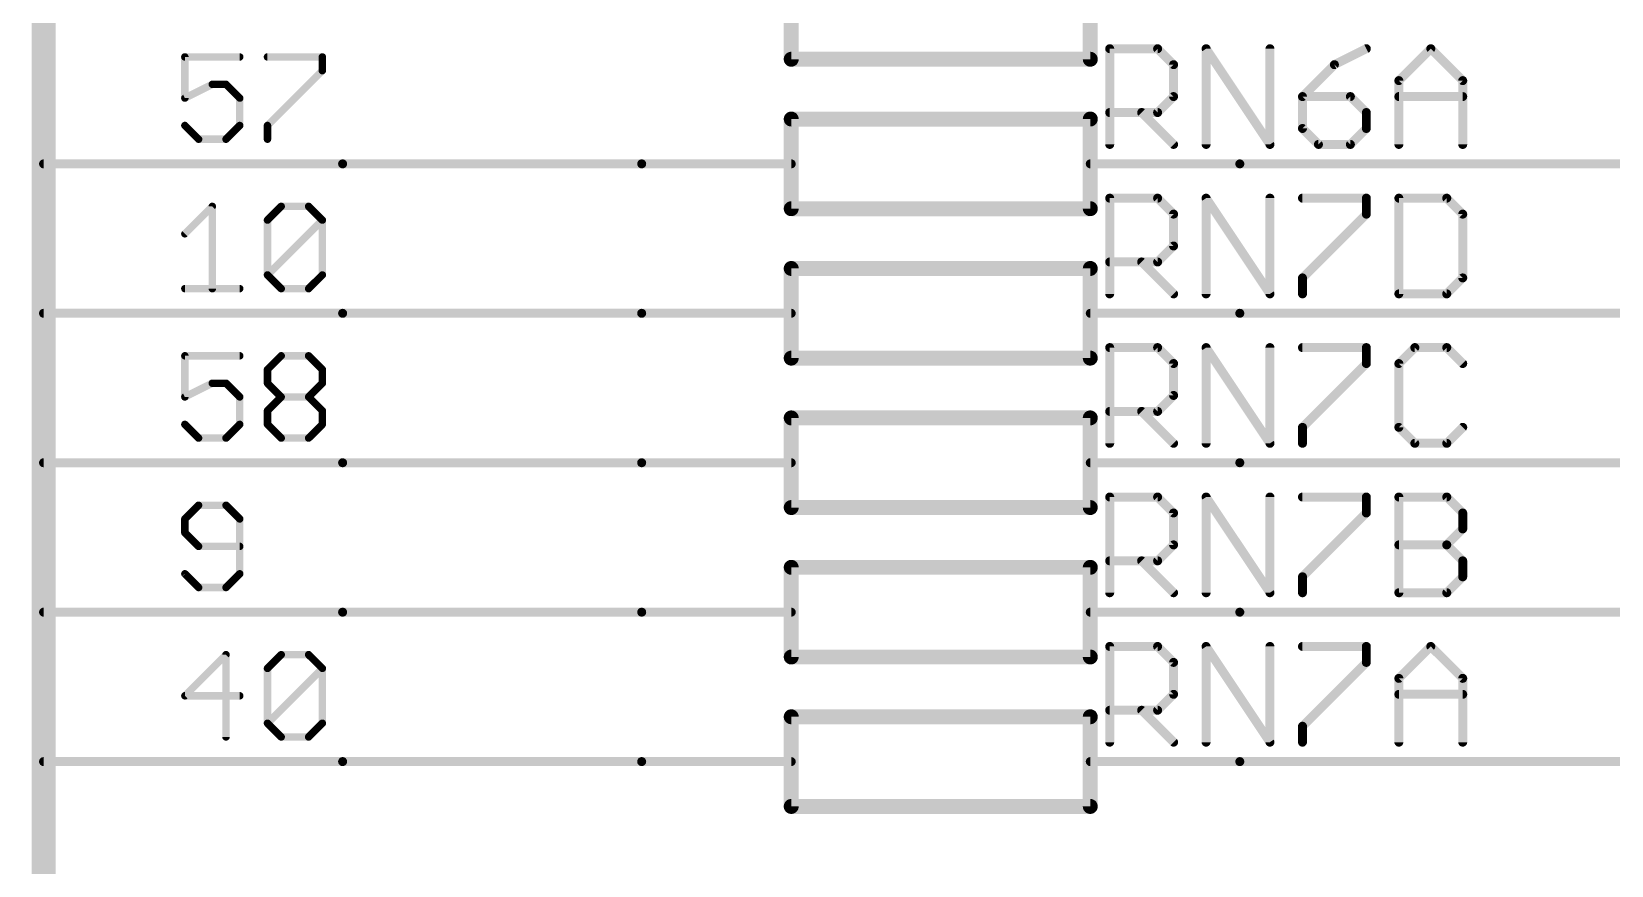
# Model space of a CAD drawing. Extents: x -173 to 61, y -47 to 113.
# Drawn here: x 7.42 to 34.25, y -17 to -2.83 of the extents above; entities that cross this region are included whole.
import ezdxf

# ---------------------------------------------------------------- set-up
doc = ezdxf.new("R2010")
doc.units = 0
for name, color, linetype in [('91', 94, 'CONTINUOUS'), ('94', 14, 'CONTINUOUS'), ('95', 251, 'CONTINUOUS')]:
    doc.layers.add(name, color=color, linetype=linetype)

msp = doc.modelspace()

# ---------------------------------------------------------------- linework, layer by layer
at = {"layer": '91', "const_width": 0.1524}
for points in [[(12.7, -5.08), (17.78, -5.08)], [(27.94, -5.08), (35.56, -5.08)], [(12.7, -7.62), (17.78, -7.62)], [(27.94, -7.62), (35.56, -7.62)], [(12.7, -10.16), (17.78, -10.16)], [(27.94, -10.16), (35.56, -10.16)], [(12.7, -12.7), (17.78, -12.7)], [(27.94, -12.7), (35.56, -12.7)], [(12.7, -15.24), (17.78, -15.24)], [(27.94, -15.24), (35.56, -15.24)]]:
    msp.add_lwpolyline(points, dxfattribs=at)
at = {"layer": '91', "const_width": 0.0762}
for points in [[(12.7, -5.0419, 1), (12.7, -5.1181)], [(17.78, -5.1181, 1), (17.78, -5.0419)], [(27.94, -5.0419, 1), (27.94, -5.1181)], [(12.7, -7.5819, 1), (12.7, -7.6581)], [(17.78, -7.6581, 1), (17.78, -7.5819)], [(27.94, -7.5819, 1), (27.94, -7.6581)], [(12.7, -10.1219, 1), (12.7, -10.1981)], [(17.78, -10.1981, 1), (17.78, -10.1219)], [(27.94, -10.1219, 1), (27.94, -10.1981)], [(12.7, -12.6619, 1), (12.7, -12.7381)], [(17.78, -12.7381, 1), (17.78, -12.6619)], [(27.94, -12.6619, 1), (27.94, -12.7381)], [(12.7, -15.2019, 1), (12.7, -15.2781)], [(17.78, -15.2781, 1), (17.78, -15.2019)], [(27.94, -15.2019, 1), (27.94, -15.2781)]]:
    msp.add_lwpolyline(points, format="xyb", dxfattribs=at)
at = {"layer": '94'}
for points, const_width in [([(7.62, -40.64), (7.62, 55.88)], 0.4064), ([(20.32, -3.302), (20.32, -1.778)], 0.254), ([(25.4, -1.778), (25.4, -3.302)], 0.254), ([(25.4, -3.302), (20.32, -3.302)], 0.254), ([(20.32, -4.318), (25.4, -4.318)], 0.254), ([(20.32, -5.842), (20.32, -4.318)], 0.254), ([(25.4, -4.318), (25.4, -5.842)], 0.254), ([(12.7, -5.08), (7.62, -5.08)], 0.1524), ([(17.78, -5.08), (20.32, -5.08)], 0.1524), ([(27.94, -5.08), (25.4, -5.08)], 0.1524), ([(25.4, -5.842), (20.32, -5.842)], 0.254), ([(20.32, -6.858), (25.4, -6.858)], 0.254), ([(20.32, -8.382), (20.32, -6.858)], 0.254), ([(25.4, -6.858), (25.4, -8.382)], 0.254), ([(12.7, -7.62), (7.62, -7.62)], 0.1524), ([(17.78, -7.62), (20.32, -7.62)], 0.1524), ([(27.94, -7.62), (25.4, -7.62)], 0.1524), ([(25.4, -8.382), (20.32, -8.382)], 0.254), ([(20.32, -9.398), (25.4, -9.398)], 0.254), ([(20.32, -10.922), (20.32, -9.398)], 0.254), ([(25.4, -9.398), (25.4, -10.922)], 0.254), ([(12.7, -10.16), (7.62, -10.16)], 0.1524), ([(17.78, -10.16), (20.32, -10.16)], 0.1524), ([(27.94, -10.16), (25.4, -10.16)], 0.1524), ([(25.4, -10.922), (20.32, -10.922)], 0.254), ([(20.32, -11.938), (25.4, -11.938)], 0.254), ([(20.32, -13.462), (20.32, -11.938)], 0.254), ([(25.4, -11.938), (25.4, -13.462)], 0.254), ([(12.7, -12.7), (7.62, -12.7)], 0.1524), ([(17.78, -12.7), (20.32, -12.7)], 0.1524), ([(27.94, -12.7), (25.4, -12.7)], 0.1524), ([(25.4, -13.462), (20.32, -13.462)], 0.254), ([(20.32, -14.478), (25.4, -14.478)], 0.254), ([(20.32, -16.002), (20.32, -14.478)], 0.254), ([(25.4, -14.478), (25.4, -16.002)], 0.254), ([(12.7, -15.24), (7.62, -15.24)], 0.1524), ([(17.78, -15.24), (20.32, -15.24)], 0.1524), ([(27.94, -15.24), (25.4, -15.24)], 0.1524), ([(25.4, -16.002), (20.32, -16.002)], 0.254)]:
    msp.add_lwpolyline(points, dxfattribs=dict(at, const_width=const_width))
for points, const_width in [([(20.32, -3.2385, 1), (20.32, -3.3655)], 0.127), ([(25.4, -3.3655, 1), (25.4, -3.2385)], 0.127), ([(20.2565, -3.302, 1), (20.3835, -3.302)], 0.127), ([(25.3365, -3.302, 1), (25.4635, -3.302)], 0.127), ([(20.32, -4.2545, 1), (20.32, -4.3815)], 0.127), ([(20.3835, -4.318, 1), (20.2565, -4.318)], 0.127), ([(25.4635, -4.318, 1), (25.3365, -4.318)], 0.127), ([(25.4, -4.3815, 1), (25.4, -4.2545)], 0.127), ([(7.62, -5.0419, 1), (7.62, -5.1181)], 0.0762), ([(12.7, -5.1181, 1), (12.7, -5.0419)], 0.0762), ([(17.78, -5.0419, 1), (17.78, -5.1181)], 0.0762), ([(20.32, -5.1181, 1), (20.32, -5.0419)], 0.0762), ([(25.4, -5.0419, 1), (25.4, -5.1181)], 0.0762), ([(27.94, -5.1181, 1), (27.94, -5.0419)], 0.0762), ([(20.32, -5.7785, 1), (20.32, -5.9055)], 0.127), ([(20.2565, -5.842, 1), (20.3835, -5.842)], 0.127), ([(25.3365, -5.842, 1), (25.4635, -5.842)], 0.127), ([(25.4, -5.9055, 1), (25.4, -5.7785)], 0.127), ([(20.32, -6.7945, 1), (20.32, -6.9215)], 0.127), ([(20.3835, -6.858, 1), (20.2565, -6.858)], 0.127), ([(25.4635, -6.858, 1), (25.3365, -6.858)], 0.127), ([(25.4, -6.9215, 1), (25.4, -6.7945)], 0.127), ([(7.62, -7.5819, 1), (7.62, -7.6581)], 0.0762), ([(12.7, -7.6581, 1), (12.7, -7.5819)], 0.0762), ([(17.78, -7.5819, 1), (17.78, -7.6581)], 0.0762), ([(20.32, -7.6581, 1), (20.32, -7.5819)], 0.0762), ([(25.4, -7.5819, 1), (25.4, -7.6581)], 0.0762), ([(27.94, -7.6581, 1), (27.94, -7.5819)], 0.0762), ([(20.32, -8.3185, 1), (20.32, -8.4455)], 0.127), ([(20.2565, -8.382, 1), (20.3835, -8.382)], 0.127), ([(25.3365, -8.382, 1), (25.4635, -8.382)], 0.127), ([(25.4, -8.4455, 1), (25.4, -8.3185)], 0.127), ([(20.32, -9.3345, 1), (20.32, -9.4615)], 0.127), ([(20.3835, -9.398, 1), (20.2565, -9.398)], 0.127), ([(25.4635, -9.398, 1), (25.3365, -9.398)], 0.127), ([(25.4, -9.4615, 1), (25.4, -9.3345)], 0.127), ([(7.62, -10.1219, 1), (7.62, -10.1981)], 0.0762), ([(12.7, -10.1981, 1), (12.7, -10.1219)], 0.0762), ([(17.78, -10.1219, 1), (17.78, -10.1981)], 0.0762), ([(20.32, -10.1981, 1), (20.32, -10.1219)], 0.0762), ([(25.4, -10.1219, 1), (25.4, -10.1981)], 0.0762), ([(27.94, -10.1981, 1), (27.94, -10.1219)], 0.0762), ([(20.32, -10.8585, 1), (20.32, -10.9855)], 0.127), ([(20.2565, -10.922, 1), (20.3835, -10.922)], 0.127), ([(25.3365, -10.922, 1), (25.4635, -10.922)], 0.127), ([(25.4, -10.9855, 1), (25.4, -10.8585)], 0.127), ([(20.32, -11.8745, 1), (20.32, -12.0015)], 0.127), ([(20.3835, -11.938, 1), (20.2565, -11.938)], 0.127), ([(25.4635, -11.938, 1), (25.3365, -11.938)], 0.127), ([(25.4, -12.0015, 1), (25.4, -11.8745)], 0.127), ([(7.62, -12.6619, 1), (7.62, -12.7381)], 0.0762), ([(12.7, -12.7381, 1), (12.7, -12.6619)], 0.0762), ([(17.78, -12.6619, 1), (17.78, -12.7381)], 0.0762), ([(20.32, -12.7381, 1), (20.32, -12.6619)], 0.0762), ([(25.4, -12.6619, 1), (25.4, -12.7381)], 0.0762), ([(27.94, -12.7381, 1), (27.94, -12.6619)], 0.0762), ([(20.32, -13.3985, 1), (20.32, -13.5255)], 0.127), ([(20.2565, -13.462, 1), (20.3835, -13.462)], 0.127), ([(25.3365, -13.462, 1), (25.4635, -13.462)], 0.127), ([(25.4, -13.5255, 1), (25.4, -13.3985)], 0.127), ([(20.32, -14.4145, 1), (20.32, -14.5415)], 0.127), ([(20.3835, -14.478, 1), (20.2565, -14.478)], 0.127), ([(25.4635, -14.478, 1), (25.3365, -14.478)], 0.127), ([(25.4, -14.5415, 1), (25.4, -14.4145)], 0.127), ([(7.62, -15.2019, 1), (7.62, -15.2781)], 0.0762), ([(12.7, -15.2781, 1), (12.7, -15.2019)], 0.0762), ([(17.78, -15.2019, 1), (17.78, -15.2781)], 0.0762), ([(20.32, -15.2781, 1), (20.32, -15.2019)], 0.0762), ([(25.4, -15.2019, 1), (25.4, -15.2781)], 0.0762), ([(27.94, -15.2781, 1), (27.94, -15.2019)], 0.0762), ([(20.32, -15.9385, 1), (20.32, -16.0655)], 0.127), ([(20.2565, -16.002, 1), (20.3835, -16.002)], 0.127), ([(25.3365, -16.002, 1), (25.4635, -16.002)], 0.127), ([(25.4, -16.0655, 1), (25.4, -15.9385)], 0.127)]:
    msp.add_lwpolyline(points, format="xyb", dxfattribs=dict(at, const_width=const_width))
at = {"layer": '95'}
for points, const_width in [([(10.9524, -3.2627), (10.0203, -3.2627)], 0.127), ([(10.0203, -3.2627), (10.0203, -3.9618)], 0.127), ([(11.4236, -3.2627), (12.3557, -3.2627)], 0.127), ([(12.3557, -3.2627), (12.3557, -3.4957)], 0.127), ([(25.7302, -4.7498), (25.7302, -3.1228)], 0.1524), ([(25.7302, -3.1228), (26.5437, -3.1228)], 0.1524), ([(26.5437, -3.1228), (26.8149, -3.394)], 0.1524), ([(27.3674, -4.7498), (27.3674, -3.1228)], 0.1524), ([(27.3674, -3.1228), (28.452, -4.7498)], 0.1524), ([(28.452, -4.7498), (28.452, -3.1228)], 0.1524), ([(30.0892, -3.1228), (29.5468, -3.394)], 0.1524), ([(30.6417, -3.6651), (31.184, -3.1228)], 0.1524), ([(31.184, -3.1228), (31.7263, -3.6651)], 0.1524), ([(12.3557, -3.4957), (11.4236, -4.4279)], 0.127), ([(26.8149, -3.394), (26.8149, -3.9363)], 0.1524), ([(29.5468, -3.394), (29.0045, -3.9363)], 0.1524), ([(10.0203, -3.9618), (10.4864, -3.7288)], 0.127), ([(10.4864, -3.7288), (10.7194, -3.7288)], 0.127), ([(10.7194, -3.7288), (10.9524, -3.9618)], 0.127), ([(30.6417, -4.7498), (30.6417, -3.6651)], 0.1524), ([(31.7263, -3.6651), (31.7263, -4.7498)], 0.1524), ([(10.9524, -3.9618), (10.9524, -4.4279)], 0.127), ([(26.8149, -3.9363), (26.5437, -4.2075)], 0.1524), ([(29.0045, -3.9363), (29.0045, -4.4786)], 0.1524), ([(29.818, -3.9363), (29.0045, -3.9363)], 0.1524), ([(30.0892, -4.2075), (29.818, -3.9363)], 0.1524), ([(30.6417, -3.9363), (31.7263, -3.9363)], 0.1524), ([(26.5437, -4.2075), (25.7302, -4.2075)], 0.1524), ([(26.2725, -4.2075), (26.8149, -4.7498)], 0.1524), ([(30.0892, -4.4786), (30.0892, -4.2075)], 0.1524), ([(10.2533, -4.6609), (10.0203, -4.4279)], 0.127), ([(10.9524, -4.4279), (10.7194, -4.6609)], 0.127), ([(11.4236, -4.4279), (11.4236, -4.6609)], 0.127), ([(29.0045, -4.4786), (29.2757, -4.7498)], 0.1524), ([(29.818, -4.7498), (30.0892, -4.4786)], 0.1524), ([(10.7194, -4.6609), (10.2533, -4.6609)], 0.127), ([(29.2757, -4.7498), (29.818, -4.7498)], 0.1524), ([(25.7302, -7.2898), (25.7302, -5.6628)], 0.1524), ([(25.7302, -5.6628), (26.5437, -5.6628)], 0.1524), ([(26.5437, -5.6628), (26.8149, -5.934)], 0.1524), ([(27.3674, -7.2898), (27.3674, -5.6628)], 0.1524), ([(27.3674, -5.6628), (28.452, -7.2898)], 0.1524), ([(28.452, -7.2898), (28.452, -5.6628)], 0.1524), ([(29.0045, -5.6628), (30.0892, -5.6628)], 0.1524), ([(30.0892, -5.6628), (30.0892, -5.934)], 0.1524), ([(30.6417, -5.6628), (30.6417, -7.2898)], 0.1524), ([(31.4552, -5.6628), (30.6417, -5.6628)], 0.1524), ([(31.7263, -5.934), (31.4552, -5.6628)], 0.1524), ([(10.0203, -6.2688), (10.4864, -5.8027)], 0.127), ([(10.4864, -5.8027), (10.4864, -7.2009)], 0.127), ([(11.4236, -6.0357), (11.6566, -5.8027)], 0.127), ([(11.6566, -5.8027), (12.1227, -5.8027)], 0.127), ([(12.1227, -5.8027), (12.3557, -6.0357)], 0.127), ([(26.8149, -5.934), (26.8149, -6.4763)], 0.1524), ([(30.0892, -5.934), (29.0045, -7.0186)], 0.1524), ([(31.7263, -7.0186), (31.7263, -5.934)], 0.1524), ([(11.4236, -6.9679), (11.4236, -6.0357)], 0.127), ([(11.4236, -6.9679), (12.3557, -6.0357)], 0.127), ([(12.3557, -6.0357), (12.3557, -6.9679)], 0.127), ([(26.8149, -6.4763), (26.5437, -6.7475)], 0.1524), ([(26.5437, -6.7475), (25.7302, -6.7475)], 0.1524), ([(26.2725, -6.7475), (26.8149, -7.2898)], 0.1524), ([(11.6566, -7.2009), (11.4236, -6.9679)], 0.127), ([(12.3557, -6.9679), (12.1227, -7.2009)], 0.127), ([(29.0045, -7.0186), (29.0045, -7.2898)], 0.1524), ([(31.4552, -7.2898), (31.7263, -7.0186)], 0.1524), ([(10.0203, -7.2009), (10.9524, -7.2009)], 0.127), ([(12.1227, -7.2009), (11.6566, -7.2009)], 0.127), ([(30.6417, -7.2898), (31.4552, -7.2898)], 0.1524), ([(10.9524, -8.3427), (10.0203, -8.3427)], 0.127), ([(10.0203, -8.3427), (10.0203, -9.0418)], 0.127), ([(11.4236, -8.5757), (11.6566, -8.3427)], 0.127), ([(11.6566, -8.3427), (12.1227, -8.3427)], 0.127), ([(12.1227, -8.3427), (12.3557, -8.5757)], 0.127), ([(25.7302, -9.8298), (25.7302, -8.2028)], 0.1524), ([(25.7302, -8.2028), (26.5437, -8.2028)], 0.1524), ([(26.5437, -8.2028), (26.8149, -8.474)], 0.1524), ([(27.3674, -9.8298), (27.3674, -8.2028)], 0.1524), ([(27.3674, -8.2028), (28.452, -9.8298)], 0.1524), ([(28.452, -9.8298), (28.452, -8.2028)], 0.1524), ([(29.0045, -8.2028), (30.0892, -8.2028)], 0.1524), ([(30.0892, -8.2028), (30.0892, -8.474)], 0.1524), ([(30.9128, -8.2028), (30.6417, -8.474)], 0.1524), ([(31.4552, -8.2028), (30.9128, -8.2028)], 0.1524), ([(31.7263, -8.474), (31.4552, -8.2028)], 0.1524), ([(11.4236, -8.8088), (11.4236, -8.5757)], 0.127), ([(12.3557, -8.5757), (12.3557, -8.8088)], 0.127), ([(26.8149, -8.474), (26.8149, -9.0163)], 0.1524), ([(30.0892, -8.474), (29.0045, -9.5586)], 0.1524), ([(30.6417, -8.474), (30.6417, -9.5586)], 0.1524), ([(10.0203, -9.0418), (10.4864, -8.8088)], 0.127), ([(10.4864, -8.8088), (10.7194, -8.8088)], 0.127), ([(10.7194, -8.8088), (10.9524, -9.0418)], 0.127), ([(11.6566, -9.0418), (11.4236, -8.8088)], 0.127), ([(12.3557, -8.8088), (12.1227, -9.0418)], 0.127), ([(10.9524, -9.0418), (10.9524, -9.5079)], 0.127), ([(11.4236, -9.2748), (11.6566, -9.0418)], 0.127), ([(11.6566, -9.0418), (12.1227, -9.0418)], 0.127), ([(12.1227, -9.0418), (12.3557, -9.2748)], 0.127), ([(26.8149, -9.0163), (26.5437, -9.2875)], 0.1524), ([(11.4236, -9.5079), (11.4236, -9.2748)], 0.127), ([(12.3557, -9.2748), (12.3557, -9.5079)], 0.127), ([(26.5437, -9.2875), (25.7302, -9.2875)], 0.1524), ([(26.2725, -9.2875), (26.8149, -9.8298)], 0.1524), ([(10.2533, -9.7409), (10.0203, -9.5079)], 0.127), ([(10.9524, -9.5079), (10.7194, -9.7409)], 0.127), ([(11.6566, -9.7409), (11.4236, -9.5079)], 0.127), ([(12.3557, -9.5079), (12.1227, -9.7409)], 0.127), ([(29.0045, -9.5586), (29.0045, -9.8298)], 0.1524), ([(30.6417, -9.5586), (30.9128, -9.8298)], 0.1524), ([(31.4552, -9.8298), (31.7263, -9.5586)], 0.1524), ([(10.7194, -9.7409), (10.2533, -9.7409)], 0.127), ([(12.1227, -9.7409), (11.6566, -9.7409)], 0.127), ([(30.9128, -9.8298), (31.4552, -9.8298)], 0.1524), ([(25.7302, -12.3698), (25.7302, -10.7428)], 0.1524), ([(25.7302, -10.7428), (26.5437, -10.7428)], 0.1524), ([(26.5437, -10.7428), (26.8149, -11.014)], 0.1524), ([(27.3674, -12.3698), (27.3674, -10.7428)], 0.1524), ([(27.3674, -10.7428), (28.452, -12.3698)], 0.1524), ([(28.452, -12.3698), (28.452, -10.7428)], 0.1524), ([(29.0045, -10.7428), (30.0892, -10.7428)], 0.1524), ([(30.0892, -10.7428), (30.0892, -11.014)], 0.1524), ([(30.6417, -12.3698), (30.6417, -10.7428)], 0.1524), ([(30.6417, -10.7428), (31.4552, -10.7428)], 0.1524), ([(31.4552, -10.7428), (31.7263, -11.014)], 0.1524), ([(10.2533, -10.8827), (10.0203, -11.1157)], 0.127), ([(10.7194, -10.8827), (10.2533, -10.8827)], 0.127), ([(10.9524, -11.1157), (10.7194, -10.8827)], 0.127), ([(26.8149, -11.014), (26.8149, -11.5563)], 0.1524), ([(30.0892, -11.014), (29.0045, -12.0986)], 0.1524), ([(31.7263, -11.014), (31.7263, -11.2851)], 0.1524), ([(10.0203, -11.1157), (10.0203, -11.3488)], 0.127), ([(10.9524, -12.0479), (10.9524, -11.1157)], 0.127), ([(31.7263, -11.2851), (31.4552, -11.5563)], 0.1524), ([(10.0203, -11.3488), (10.2533, -11.5818)], 0.127), ([(10.2533, -11.5818), (10.9524, -11.5818)], 0.127), ([(26.8149, -11.5563), (26.5437, -11.8275)], 0.1524), ([(30.6417, -11.5563), (31.4552, -11.5563)], 0.1524), ([(31.4552, -11.5563), (31.7263, -11.8275)], 0.1524), ([(26.5437, -11.8275), (25.7302, -11.8275)], 0.1524), ([(26.2725, -11.8275), (26.8149, -12.3698)], 0.1524), ([(31.7263, -11.8275), (31.7263, -12.0986)], 0.1524), ([(10.0203, -12.0479), (10.2533, -12.2809)], 0.127), ([(10.7194, -12.2809), (10.9524, -12.0479)], 0.127), ([(29.0045, -12.0986), (29.0045, -12.3698)], 0.1524), ([(31.7263, -12.0986), (31.4552, -12.3698)], 0.1524), ([(10.2533, -12.2809), (10.7194, -12.2809)], 0.127), ([(31.4552, -12.3698), (30.6417, -12.3698)], 0.1524), ([(10.7194, -13.4227), (10.0203, -14.1218)], 0.127), ([(10.7194, -14.8209), (10.7194, -13.4227)], 0.127), ([(11.4236, -13.6557), (11.6566, -13.4227)], 0.127), ([(11.6566, -13.4227), (12.1227, -13.4227)], 0.127), ([(12.1227, -13.4227), (12.3557, -13.6557)], 0.127), ([(25.7302, -14.9098), (25.7302, -13.2828)], 0.1524), ([(25.7302, -13.2828), (26.5437, -13.2828)], 0.1524), ([(26.5437, -13.2828), (26.8149, -13.554)], 0.1524), ([(27.3674, -14.9098), (27.3674, -13.2828)], 0.1524), ([(27.3674, -13.2828), (28.452, -14.9098)], 0.1524), ([(28.452, -14.9098), (28.452, -13.2828)], 0.1524), ([(29.0045, -13.2828), (30.0892, -13.2828)], 0.1524), ([(30.0892, -13.2828), (30.0892, -13.554)], 0.1524), ([(30.6417, -13.8251), (31.184, -13.2828)], 0.1524), ([(31.184, -13.2828), (31.7263, -13.8251)], 0.1524), ([(11.4236, -14.5879), (11.4236, -13.6557)], 0.127), ([(11.4236, -14.5879), (12.3557, -13.6557)], 0.127), ([(12.3557, -13.6557), (12.3557, -14.5879)], 0.127), ([(26.8149, -13.554), (26.8149, -14.0963)], 0.1524), ([(30.0892, -13.554), (29.0045, -14.6386)], 0.1524), ([(30.6417, -14.9098), (30.6417, -13.8251)], 0.1524), ([(31.7263, -13.8251), (31.7263, -14.9098)], 0.1524), ([(10.0203, -14.1218), (10.9524, -14.1218)], 0.127), ([(26.8149, -14.0963), (26.5437, -14.3675)], 0.1524), ([(30.6417, -14.0963), (31.7263, -14.0963)], 0.1524), ([(26.5437, -14.3675), (25.7302, -14.3675)], 0.1524), ([(26.2725, -14.3675), (26.8149, -14.9098)], 0.1524), ([(11.6566, -14.8209), (11.4236, -14.5879)], 0.127), ([(12.1227, -14.8209), (11.6566, -14.8209)], 0.127), ([(12.3557, -14.5879), (12.1227, -14.8209)], 0.127), ([(29.0045, -14.6386), (29.0045, -14.9098)], 0.1524)]:
    msp.add_lwpolyline(points, dxfattribs=dict(at, const_width=const_width))
for points, const_width in [([(10.0203, -3.231, 1), (10.0203, -3.2945)], 0.0635), ([(10.0521, -3.2627, 1), (9.9886, -3.2627)], 0.0635), ([(10.9524, -3.2945, 1), (10.9524, -3.231)], 0.0635), ([(11.4236, -3.231, 1), (11.4236, -3.2945)], 0.0635), ([(12.3875, -3.2627, 1), (12.324, -3.2627)], 0.0635), ([(12.3557, -3.2945, 1), (12.3557, -3.231)], 0.0635), ([(25.7683, -3.1228, 1), (25.6921, -3.1228)], 0.0762), ([(25.7302, -3.0847, 1), (25.7302, -3.1609)], 0.0762), ([(26.5706, -3.0959, 1), (26.5168, -3.1498)], 0.0762), ([(26.5437, -3.1609, 1), (26.5437, -3.0847)], 0.0762), ([(27.4055, -3.1228, 1), (27.3293, -3.1228)], 0.0762), ([(27.3991, -3.1017, 1), (27.3357, -3.1439)], 0.0762), ([(28.4901, -3.1228, 1), (28.4139, -3.1228)], 0.0762), ([(30.1062, -3.1569, 1), (30.0721, -3.0887)], 0.0762), ([(31.2109, -3.0959, 1), (31.1571, -3.1498)], 0.0762), ([(31.2109, -3.1498, 1), (31.1571, -3.0959)], 0.0762), ([(12.324, -3.4957, 1), (12.3875, -3.4957)], 0.0635), ([(12.3782, -3.5182, 1), (12.3333, -3.4733)], 0.0635), ([(26.853, -3.394, 1), (26.7768, -3.394)], 0.0762), ([(26.7879, -3.4209, 1), (26.8418, -3.367)], 0.0762), ([(29.5298, -3.3599, 1), (29.5639, -3.4281)], 0.0762), ([(29.5738, -3.4209, 1), (29.5199, -3.367)], 0.0762), ([(10.4864, -3.697, 1), (10.4864, -3.7605)], 0.0635), ([(10.5006, -3.7572, 1), (10.4722, -3.7004)], 0.0635), ([(10.7418, -3.7063, 1), (10.6969, -3.7512)], 0.0635), ([(10.7194, -3.7605, 1), (10.7194, -3.697)], 0.0635), ([(30.6147, -3.6382, 1), (30.6686, -3.6921)], 0.0762), ([(30.6798, -3.6651, 1), (30.6036, -3.6651)], 0.0762), ([(31.7644, -3.6651, 1), (31.6882, -3.6651)], 0.0762), ([(31.6994, -3.6921, 1), (31.7533, -3.6382)], 0.0762), ([(10.0061, -3.9334, 1), (10.0345, -3.9902)], 0.0635), ([(9.9886, -3.9618, 1), (10.0521, -3.9618)], 0.0635), ([(10.9842, -3.9618, 1), (10.9207, -3.9618)], 0.0635), ([(10.93, -3.9843, 1), (10.9749, -3.9394)], 0.0635), ([(26.7768, -3.9363, 1), (26.853, -3.9363)], 0.0762), ([(26.8418, -3.9632, 1), (26.7879, -3.9094)], 0.0762), ([(29.0426, -3.9363, 1), (28.9664, -3.9363)], 0.0762), ([(29.0045, -3.8982, 1), (29.0045, -3.9744)], 0.0762), ([(28.9776, -3.9094, 1), (29.0315, -3.9632)], 0.0762), ([(29.8449, -3.9094, 1), (29.7911, -3.9632)], 0.0762), ([(29.818, -3.9744, 1), (29.818, -3.8982)], 0.0762), ([(30.6417, -3.8982, 1), (30.6417, -3.9744)], 0.0762), ([(31.7263, -3.9744, 1), (31.7263, -3.8982)], 0.0762), ([(25.7302, -4.1694, 1), (25.7302, -4.2456)], 0.0762), ([(26.2995, -4.1805, 1), (26.2456, -4.2344)], 0.0762), ([(26.5168, -4.1805, 1), (26.5706, -4.2344)], 0.0762), ([(26.5437, -4.2456, 1), (26.5437, -4.1694)], 0.0762), ([(30.1273, -4.2075, 1), (30.0511, -4.2075)], 0.0762), ([(30.0622, -4.2344, 1), (30.1161, -4.1805)], 0.0762), ([(10.0428, -4.4054, 1), (9.9978, -4.4503)], 0.0635), ([(10.9207, -4.4279, 1), (10.9842, -4.4279)], 0.0635), ([(10.9749, -4.4503, 1), (10.93, -4.4054)], 0.0635), ([(11.4553, -4.4279, 1), (11.3918, -4.4279)], 0.0635), ([(11.4011, -4.4054, 1), (11.446, -4.4503)], 0.0635), ([(29.0315, -4.4517, 1), (28.9776, -4.5056)], 0.0762), ([(28.9664, -4.4786, 1), (29.0426, -4.4786)], 0.0762), ([(30.0511, -4.4786, 1), (30.1273, -4.4786)], 0.0762), ([(30.1161, -4.5056, 1), (30.0622, -4.4517)], 0.0762), ([(10.2533, -4.6292, 1), (10.2533, -4.6926)], 0.0635), ([(10.2309, -4.6834, 1), (10.2758, -4.6384)], 0.0635), ([(10.6969, -4.6384, 1), (10.7418, -4.6834)], 0.0635), ([(10.7194, -4.6926, 1), (10.7194, -4.6292)], 0.0635), ([(11.3918, -4.6609, 1), (11.4553, -4.6609)], 0.0635), ([(25.6921, -4.7498, 1), (25.7683, -4.7498)], 0.0762), ([(26.7879, -4.7767, 1), (26.8418, -4.7229)], 0.0762), ([(27.3293, -4.7498, 1), (27.4055, -4.7498)], 0.0762), ([(28.4139, -4.7498, 1), (28.4901, -4.7498)], 0.0762), ([(28.4203, -4.7709, 1), (28.4837, -4.7287)], 0.0762), ([(29.2757, -4.7117, 1), (29.2757, -4.7879)], 0.0762), ([(29.2487, -4.7767, 1), (29.3026, -4.7229)], 0.0762), ([(29.7911, -4.7229, 1), (29.8449, -4.7767)], 0.0762), ([(29.818, -4.7879, 1), (29.818, -4.7117)], 0.0762), ([(30.6036, -4.7498, 1), (30.6798, -4.7498)], 0.0762), ([(31.6882, -4.7498, 1), (31.7644, -4.7498)], 0.0762), ([(25.7683, -5.6628, 1), (25.6921, -5.6628)], 0.0762), ([(25.7302, -5.6247, 1), (25.7302, -5.7009)], 0.0762), ([(26.5706, -5.6359, 1), (26.5168, -5.6898)], 0.0762), ([(26.5437, -5.7009, 1), (26.5437, -5.6247)], 0.0762), ([(27.4055, -5.6628, 1), (27.3293, -5.6628)], 0.0762), ([(27.3991, -5.6417, 1), (27.3357, -5.6839)], 0.0762), ([(28.4901, -5.6628, 1), (28.4139, -5.6628)], 0.0762), ([(29.0045, -5.6247, 1), (29.0045, -5.7009)], 0.0762), ([(30.1273, -5.6628, 1), (30.0511, -5.6628)], 0.0762), ([(30.0892, -5.7009, 1), (30.0892, -5.6247)], 0.0762), ([(30.6798, -5.6628, 1), (30.6036, -5.6628)], 0.0762), ([(30.6417, -5.6247, 1), (30.6417, -5.7009)], 0.0762), ([(31.4821, -5.6359, 1), (31.4282, -5.6898)], 0.0762), ([(31.4552, -5.7009, 1), (31.4552, -5.6247)], 0.0762), ([(10.5181, -5.8027, 1), (10.4546, -5.8027)], 0.0635), ([(10.5088, -5.8252, 1), (10.4639, -5.7803)], 0.0635), ([(11.6566, -5.771, 1), (11.6566, -5.8345)], 0.0635), ([(11.6791, -5.8252, 1), (11.6342, -5.7803)], 0.0635), ([(12.1451, -5.7803, 1), (12.1002, -5.8252)], 0.0635), ([(12.1227, -5.8345, 1), (12.1227, -5.771)], 0.0635), ([(26.853, -5.934, 1), (26.7768, -5.934)], 0.0762), ([(26.7879, -5.9609, 1), (26.8418, -5.907)], 0.0762), ([(30.0511, -5.934, 1), (30.1273, -5.934)], 0.0762), ([(30.1161, -5.9609, 1), (30.0622, -5.907)], 0.0762), ([(31.7644, -5.934, 1), (31.6882, -5.934)], 0.0762), ([(31.6994, -5.9609, 1), (31.7533, -5.907)], 0.0762), ([(11.4553, -6.0357, 1), (11.3918, -6.0357)], 0.0635), ([(11.4011, -6.0133, 1), (11.446, -6.0582)], 0.0635), ([(12.3875, -6.0357, 1), (12.324, -6.0357)], 0.0635), ([(12.3782, -6.0582, 1), (12.3333, -6.0133)], 0.0635), ([(12.3333, -6.0582, 1), (12.3782, -6.0133)], 0.0635), ([(9.9978, -6.2463, 1), (10.0428, -6.2912)], 0.0635), ([(26.7768, -6.4763, 1), (26.853, -6.4763)], 0.0762), ([(26.8418, -6.5032, 1), (26.7879, -6.4494)], 0.0762), ([(25.7302, -6.7094, 1), (25.7302, -6.7856)], 0.0762), ([(26.2995, -6.7205, 1), (26.2456, -6.7744)], 0.0762), ([(26.5168, -6.7205, 1), (26.5706, -6.7744)], 0.0762), ([(26.5437, -6.7856, 1), (26.5437, -6.7094)], 0.0762), ([(11.3918, -6.9679, 1), (11.4553, -6.9679)], 0.0635), ([(11.446, -6.9454, 1), (11.4011, -6.9903)], 0.0635), ([(11.4011, -6.9454, 1), (11.446, -6.9903)], 0.0635), ([(12.324, -6.9679, 1), (12.3875, -6.9679)], 0.0635), ([(12.3782, -6.9903, 1), (12.3333, -6.9454)], 0.0635), ([(29.0426, -7.0186, 1), (28.9664, -7.0186)], 0.0762), ([(28.9776, -6.9917, 1), (29.0315, -7.0456)], 0.0762), ([(31.7533, -7.0456, 1), (31.6994, -6.9917)], 0.0762), ([(10.0203, -7.1692, 1), (10.0203, -7.2327)], 0.0635), ([(10.4546, -7.2009, 1), (10.5181, -7.2009)], 0.0635), ([(10.9524, -7.2327, 1), (10.9524, -7.1692)], 0.0635), ([(11.6566, -7.1692, 1), (11.6566, -7.2327)], 0.0635), ([(11.6342, -7.2234, 1), (11.6791, -7.1784)], 0.0635), ([(12.1002, -7.1784, 1), (12.1451, -7.2234)], 0.0635), ([(12.1227, -7.2327, 1), (12.1227, -7.1692)], 0.0635), ([(26.7879, -7.3167, 1), (26.8418, -7.2629)], 0.0762), ([(28.4203, -7.3109, 1), (28.4837, -7.2687)], 0.0762), ([(30.6417, -7.2517, 1), (30.6417, -7.3279)], 0.0762), ([(31.4282, -7.2629, 1), (31.4821, -7.3167)], 0.0762), ([(31.4552, -7.3279, 1), (31.4552, -7.2517)], 0.0762), ([(31.6882, -7.0186, 1), (31.7644, -7.0186)], 0.0762), ([(25.6921, -7.2898, 1), (25.7683, -7.2898)], 0.0762), ([(27.3293, -7.2898, 1), (27.4055, -7.2898)], 0.0762), ([(28.4139, -7.2898, 1), (28.4901, -7.2898)], 0.0762), ([(28.9664, -7.2898, 1), (29.0426, -7.2898)], 0.0762), ([(30.6036, -7.2898, 1), (30.6798, -7.2898)], 0.0762), ([(10.0203, -8.311, 1), (10.0203, -8.3745)], 0.0635), ([(10.0521, -8.3427, 1), (9.9886, -8.3427)], 0.0635), ([(10.9524, -8.3745, 1), (10.9524, -8.311)], 0.0635), ([(11.6566, -8.311, 1), (11.6566, -8.3745)], 0.0635), ([(11.6791, -8.3652, 1), (11.6342, -8.3203)], 0.0635), ([(12.1451, -8.3203, 1), (12.1002, -8.3652)], 0.0635), ([(12.1227, -8.3745, 1), (12.1227, -8.311)], 0.0635), ([(25.7683, -8.2028, 1), (25.6921, -8.2028)], 0.0762), ([(25.7302, -8.1647, 1), (25.7302, -8.2409)], 0.0762), ([(26.5706, -8.1759, 1), (26.5168, -8.2298)], 0.0762), ([(26.5437, -8.2409, 1), (26.5437, -8.1647)], 0.0762), ([(27.4055, -8.2028, 1), (27.3293, -8.2028)], 0.0762), ([(27.3991, -8.1817, 1), (27.3357, -8.2239)], 0.0762), ([(28.4901, -8.2028, 1), (28.4139, -8.2028)], 0.0762), ([(29.0045, -8.1647, 1), (29.0045, -8.2409)], 0.0762), ([(30.1273, -8.2028, 1), (30.0511, -8.2028)], 0.0762), ([(30.0892, -8.2409, 1), (30.0892, -8.1647)], 0.0762), ([(30.9128, -8.1647, 1), (30.9128, -8.2409)], 0.0762), ([(30.9398, -8.2298, 1), (30.8859, -8.1759)], 0.0762), ([(31.4821, -8.1759, 1), (31.4282, -8.2298)], 0.0762), ([(31.4552, -8.2409, 1), (31.4552, -8.1647)], 0.0762), ([(11.4553, -8.5757, 1), (11.3918, -8.5757)], 0.0635), ([(11.4011, -8.5533, 1), (11.446, -8.5982)], 0.0635), ([(12.3875, -8.5757, 1), (12.324, -8.5757)], 0.0635), ([(12.3333, -8.5982, 1), (12.3782, -8.5533)], 0.0635), ([(26.853, -8.474, 1), (26.7768, -8.474)], 0.0762), ([(26.7879, -8.5009, 1), (26.8418, -8.447)], 0.0762), ([(30.0511, -8.474, 1), (30.1273, -8.474)], 0.0762), ([(30.1161, -8.5009, 1), (30.0622, -8.447)], 0.0762), ([(30.6147, -8.447, 1), (30.6686, -8.5009)], 0.0762), ([(30.6798, -8.474, 1), (30.6036, -8.474)], 0.0762), ([(31.6994, -8.5009, 1), (31.7533, -8.447)], 0.0762), ([(10.4864, -8.777, 1), (10.4864, -8.8405)], 0.0635), ([(10.5006, -8.8372, 1), (10.4722, -8.7804)], 0.0635), ([(10.7418, -8.7863, 1), (10.6969, -8.8312)], 0.0635), ([(10.7194, -8.8405, 1), (10.7194, -8.777)], 0.0635), ([(11.3918, -8.8088, 1), (11.4553, -8.8088)], 0.0635), ([(11.446, -8.7863, 1), (11.4011, -8.8312)], 0.0635), ([(12.324, -8.8088, 1), (12.3875, -8.8088)], 0.0635), ([(12.3782, -8.8312, 1), (12.3333, -8.7863)], 0.0635), ([(10.0061, -9.0134, 1), (10.0345, -9.0702)], 0.0635), ([(9.9886, -9.0418, 1), (10.0521, -9.0418)], 0.0635), ([(10.9842, -9.0418, 1), (10.9207, -9.0418)], 0.0635), ([(10.93, -9.0643, 1), (10.9749, -9.0194)], 0.0635), ([(11.6566, -9.0101, 1), (11.6566, -9.0736)], 0.0635), ([(11.6791, -9.0643, 1), (11.6342, -9.0194)], 0.0635), ([(11.6342, -9.0643, 1), (11.6791, -9.0194)], 0.0635), ([(12.1451, -9.0194, 1), (12.1002, -9.0643)], 0.0635), ([(12.1002, -9.0194, 1), (12.1451, -9.0643)], 0.0635), ([(12.1227, -9.0736, 1), (12.1227, -9.0101)], 0.0635), ([(26.7768, -9.0163, 1), (26.853, -9.0163)], 0.0762), ([(26.8418, -9.0432, 1), (26.7879, -8.9894)], 0.0762), ([(11.4553, -9.2748, 1), (11.3918, -9.2748)], 0.0635), ([(11.4011, -9.2524, 1), (11.446, -9.2973)], 0.0635), ([(12.3875, -9.2748, 1), (12.324, -9.2748)], 0.0635), ([(12.3333, -9.2973, 1), (12.3782, -9.2524)], 0.0635), ([(25.7302, -9.2494, 1), (25.7302, -9.3256)], 0.0762), ([(26.2995, -9.2605, 1), (26.2456, -9.3144)], 0.0762), ([(26.5168, -9.2605, 1), (26.5706, -9.3144)], 0.0762), ([(26.5437, -9.3256, 1), (26.5437, -9.2494)], 0.0762), ([(10.0428, -9.4854, 1), (9.9978, -9.5303)], 0.0635), ([(10.9207, -9.5079, 1), (10.9842, -9.5079)], 0.0635), ([(10.9749, -9.5303, 1), (10.93, -9.4854)], 0.0635), ([(11.3918, -9.5079, 1), (11.4553, -9.5079)], 0.0635), ([(11.446, -9.4854, 1), (11.4011, -9.5303)], 0.0635), ([(12.324, -9.5079, 1), (12.3875, -9.5079)], 0.0635), ([(12.3782, -9.5303, 1), (12.3333, -9.4854)], 0.0635), ([(29.0426, -9.5586, 1), (28.9664, -9.5586)], 0.0762), ([(28.9776, -9.5317, 1), (29.0315, -9.5856)], 0.0762), ([(30.6686, -9.5317, 1), (30.6147, -9.5856)], 0.0762), ([(30.6036, -9.5586, 1), (30.6798, -9.5586)], 0.0762), ([(31.7533, -9.5856, 1), (31.6994, -9.5317)], 0.0762), ([(10.2533, -9.7091, 1), (10.2533, -9.7727)], 0.0635), ([(10.2309, -9.7634, 1), (10.2758, -9.7184)], 0.0635), ([(10.6969, -9.7184, 1), (10.7418, -9.7634)], 0.0635), ([(10.7194, -9.7727, 1), (10.7194, -9.7091)], 0.0635), ([(11.6566, -9.7091, 1), (11.6566, -9.7727)], 0.0635), ([(11.6342, -9.7634, 1), (11.6791, -9.7184)], 0.0635), ([(12.1002, -9.7184, 1), (12.1451, -9.7634)], 0.0635), ([(12.1227, -9.7727, 1), (12.1227, -9.7091)], 0.0635), ([(25.6921, -9.8298, 1), (25.7683, -9.8298)], 0.0762), ([(26.7879, -9.8567, 1), (26.8418, -9.8029)], 0.0762), ([(27.3293, -9.8298, 1), (27.4055, -9.8298)], 0.0762), ([(28.4139, -9.8298, 1), (28.4901, -9.8298)], 0.0762), ([(28.4203, -9.8509, 1), (28.4837, -9.8087)], 0.0762), ([(28.9664, -9.8298, 1), (29.0426, -9.8298)], 0.0762), ([(30.9128, -9.7917, 1), (30.9128, -9.8679)], 0.0762), ([(30.8859, -9.8567, 1), (30.9398, -9.8029)], 0.0762), ([(31.4282, -9.8029, 1), (31.4821, -9.8567)], 0.0762), ([(31.4552, -9.8679, 1), (31.4552, -9.7917)], 0.0762), ([(25.7683, -10.7428, 1), (25.6921, -10.7428)], 0.0762), ([(25.7302, -10.7047, 1), (25.7302, -10.7809)], 0.0762), ([(26.5706, -10.7159, 1), (26.5168, -10.7698)], 0.0762), ([(26.5437, -10.7809, 1), (26.5437, -10.7047)], 0.0762), ([(27.4055, -10.7428, 1), (27.3293, -10.7428)], 0.0762), ([(27.3991, -10.7217, 1), (27.3357, -10.7639)], 0.0762), ([(28.4901, -10.7428, 1), (28.4139, -10.7428)], 0.0762), ([(29.0045, -10.7047, 1), (29.0045, -10.7809)], 0.0762), ([(30.1273, -10.7428, 1), (30.0511, -10.7428)], 0.0762), ([(30.0892, -10.7809, 1), (30.0892, -10.7047)], 0.0762), ([(30.6798, -10.7428, 1), (30.6036, -10.7428)], 0.0762), ([(30.6417, -10.7047, 1), (30.6417, -10.7809)], 0.0762), ([(31.4821, -10.7159, 1), (31.4282, -10.7698)], 0.0762), ([(31.4552, -10.7809, 1), (31.4552, -10.7047)], 0.0762), ([(10.2533, -10.851, 1), (10.2533, -10.9145)], 0.0635), ([(10.2758, -10.9052, 1), (10.2309, -10.8603)], 0.0635), ([(10.7418, -10.8603, 1), (10.6969, -10.9052)], 0.0635), ([(10.7194, -10.9145, 1), (10.7194, -10.851)], 0.0635), ([(26.853, -11.014, 1), (26.7768, -11.014)], 0.0762), ([(26.7879, -11.0409, 1), (26.8418, -10.987)], 0.0762), ([(30.0511, -11.014, 1), (30.1273, -11.014)], 0.0762), ([(30.1161, -11.0409, 1), (30.0622, -10.987)], 0.0762), ([(31.7644, -11.014, 1), (31.6882, -11.014)], 0.0762), ([(31.6994, -11.0409, 1), (31.7533, -10.987)], 0.0762), ([(9.9978, -11.0933, 1), (10.0428, -11.1382)], 0.0635), ([(10.0521, -11.1157, 1), (9.9886, -11.1157)], 0.0635), ([(10.9842, -11.1157, 1), (10.9207, -11.1157)], 0.0635), ([(10.93, -11.1382, 1), (10.9749, -11.0933)], 0.0635), ([(31.6882, -11.2851, 1), (31.7644, -11.2851)], 0.0762), ([(31.7533, -11.3121, 1), (31.6994, -11.2582)], 0.0762), ([(10.0428, -11.3263, 1), (9.9978, -11.3712)], 0.0635), ([(9.9886, -11.3488, 1), (10.0521, -11.3488)], 0.0635), ([(10.2533, -11.5501, 1), (10.2533, -11.6136)], 0.0635), ([(10.2309, -11.6043, 1), (10.2758, -11.5594)], 0.0635), ([(10.9524, -11.6136, 1), (10.9524, -11.5501)], 0.0635), ([(26.7768, -11.5563, 1), (26.853, -11.5563)], 0.0762), ([(26.8418, -11.5832, 1), (26.7879, -11.5294)], 0.0762), ([(30.6417, -11.5182, 1), (30.6417, -11.5944)], 0.0762), ([(31.4821, -11.5294, 1), (31.4282, -11.5832)], 0.0762), ([(31.4282, -11.5294, 1), (31.4821, -11.5832)], 0.0762), ([(31.4552, -11.5944, 1), (31.4552, -11.5182)], 0.0762), ([(25.7302, -11.7894, 1), (25.7302, -11.8656)], 0.0762), ([(26.2995, -11.8005, 1), (26.2456, -11.8544)], 0.0762), ([(26.5168, -11.8005, 1), (26.5706, -11.8544)], 0.0762), ([(26.5437, -11.8656, 1), (26.5437, -11.7894)], 0.0762), ([(31.7644, -11.8275, 1), (31.6882, -11.8275)], 0.0762), ([(31.6994, -11.8544, 1), (31.7533, -11.8005)], 0.0762), ([(10.0428, -12.0254, 1), (9.9978, -12.0703)], 0.0635), ([(10.9207, -12.0479, 1), (10.9842, -12.0479)], 0.0635), ([(10.9749, -12.0703, 1), (10.93, -12.0254)], 0.0635), ([(29.0426, -12.0986, 1), (28.9664, -12.0986)], 0.0762), ([(28.9776, -12.0717, 1), (29.0315, -12.1256)], 0.0762), ([(31.6882, -12.0986, 1), (31.7644, -12.0986)], 0.0762), ([(31.7533, -12.1256, 1), (31.6994, -12.0717)], 0.0762), ([(10.2533, -12.2492, 1), (10.2533, -12.3127)], 0.0635), ([(10.2309, -12.3034, 1), (10.2758, -12.2584)], 0.0635), ([(10.6969, -12.2584, 1), (10.7418, -12.3034)], 0.0635), ([(10.7194, -12.3127, 1), (10.7194, -12.2492)], 0.0635), ([(25.6921, -12.3698, 1), (25.7683, -12.3698)], 0.0762), ([(26.7879, -12.3967, 1), (26.8418, -12.3429)], 0.0762), ([(27.3293, -12.3698, 1), (27.4055, -12.3698)], 0.0762), ([(28.4139, -12.3698, 1), (28.4901, -12.3698)], 0.0762), ([(28.4203, -12.3909, 1), (28.4837, -12.3487)], 0.0762), ([(28.9664, -12.3698, 1), (29.0426, -12.3698)], 0.0762), ([(30.6417, -12.3317, 1), (30.6417, -12.4079)], 0.0762), ([(30.6036, -12.3698, 1), (30.6798, -12.3698)], 0.0762), ([(31.4282, -12.3429, 1), (31.4821, -12.3967)], 0.0762), ([(31.4552, -12.4079, 1), (31.4552, -12.3317)], 0.0762), ([(10.7511, -13.4227, 1), (10.6876, -13.4227)], 0.0635), ([(10.7418, -13.4452, 1), (10.6969, -13.4003)], 0.0635), ([(11.6566, -13.391, 1), (11.6566, -13.4545)], 0.0635), ([(11.6791, -13.4452, 1), (11.6342, -13.4003)], 0.0635), ([(12.1451, -13.4003, 1), (12.1002, -13.4452)], 0.0635), ([(12.1227, -13.4545, 1), (12.1227, -13.391)], 0.0635), ([(25.7683, -13.2828, 1), (25.6921, -13.2828)], 0.0762), ([(25.7302, -13.2447, 1), (25.7302, -13.3209)], 0.0762), ([(26.5706, -13.2559, 1), (26.5168, -13.3098)], 0.0762), ([(26.5437, -13.3209, 1), (26.5437, -13.2447)], 0.0762), ([(27.4055, -13.2828, 1), (27.3293, -13.2828)], 0.0762), ([(27.3991, -13.2617, 1), (27.3357, -13.3039)], 0.0762), ([(28.4901, -13.2828, 1), (28.4139, -13.2828)], 0.0762), ([(29.0045, -13.2447, 1), (29.0045, -13.3209)], 0.0762), ([(30.1273, -13.2828, 1), (30.0511, -13.2828)], 0.0762), ([(30.0892, -13.3209, 1), (30.0892, -13.2447)], 0.0762), ([(31.2109, -13.2559, 1), (31.1571, -13.3098)], 0.0762), ([(31.2109, -13.3098, 1), (31.1571, -13.2559)], 0.0762), ([(11.4553, -13.6557, 1), (11.3918, -13.6557)], 0.0635), ([(11.4011, -13.6333, 1), (11.446, -13.6782)], 0.0635), ([(12.3875, -13.6557, 1), (12.324, -13.6557)], 0.0635), ([(12.3333, -13.6782, 1), (12.3782, -13.6333)], 0.0635), ([(12.3782, -13.6782, 1), (12.3333, -13.6333)], 0.0635), ([(26.853, -13.554, 1), (26.7768, -13.554)], 0.0762), ([(26.7879, -13.5809, 1), (26.8418, -13.527)], 0.0762), ([(30.0511, -13.554, 1), (30.1273, -13.554)], 0.0762), ([(30.1161, -13.5809, 1), (30.0622, -13.527)], 0.0762), ([(30.6147, -13.7982, 1), (30.6686, -13.8521)], 0.0762), ([(30.6798, -13.8251, 1), (30.6036, -13.8251)], 0.0762), ([(31.7644, -13.8251, 1), (31.6882, -13.8251)], 0.0762), ([(31.6994, -13.8521, 1), (31.7533, -13.7982)], 0.0762), ([(10.0203, -14.0901, 1), (10.0203, -14.1536)], 0.0635), ([(9.9978, -14.0994, 1), (10.0428, -14.1443)], 0.0635), ([(10.9524, -14.1536, 1), (10.9524, -14.0901)], 0.0635), ([(26.7768, -14.0963, 1), (26.853, -14.0963)], 0.0762), ([(26.8418, -14.1232, 1), (26.7879, -14.0694)], 0.0762), ([(30.6417, -14.0582, 1), (30.6417, -14.1344)], 0.0762), ([(31.7263, -14.1344, 1), (31.7263, -14.0582)], 0.0762), ([(25.7302, -14.3294, 1), (25.7302, -14.4056)], 0.0762), ([(26.2995, -14.3405, 1), (26.2456, -14.3944)], 0.0762), ([(26.5168, -14.3405, 1), (26.5706, -14.3944)], 0.0762), ([(26.5437, -14.4056, 1), (26.5437, -14.3294)], 0.0762), ([(11.3918, -14.5879, 1), (11.4553, -14.5879)], 0.0635), ([(11.446, -14.5654, 1), (11.4011, -14.6103)], 0.0635), ([(11.4011, -14.5654, 1), (11.446, -14.6103)], 0.0635), ([(11.6566, -14.7891, 1), (11.6566, -14.8527)], 0.0635), ([(12.1227, -14.8527, 1), (12.1227, -14.7891)], 0.0635), ([(12.324, -14.5879, 1), (12.3875, -14.5879)], 0.0635), ([(12.3782, -14.6103, 1), (12.3333, -14.5654)], 0.0635), ([(29.0426, -14.6386, 1), (28.9664, -14.6386)], 0.0762), ([(28.9776, -14.6117, 1), (29.0315, -14.6656)], 0.0762), ([(10.6876, -14.8209, 1), (10.7511, -14.8209)], 0.0635), ([(11.6342, -14.8434, 1), (11.6791, -14.7984)], 0.0635), ([(12.1002, -14.7984, 1), (12.1451, -14.8434)], 0.0635), ([(25.6921, -14.9098, 1), (25.7683, -14.9098)], 0.0762), ([(26.7879, -14.9367, 1), (26.8418, -14.8829)], 0.0762), ([(27.3293, -14.9098, 1), (27.4055, -14.9098)], 0.0762), ([(28.4139, -14.9098, 1), (28.4901, -14.9098)], 0.0762), ([(28.4203, -14.9309, 1), (28.4837, -14.8887)], 0.0762), ([(28.9664, -14.9098, 1), (29.0426, -14.9098)], 0.0762), ([(30.6036, -14.9098, 1), (30.6798, -14.9098)], 0.0762), ([(31.6882, -14.9098, 1), (31.7644, -14.9098)], 0.0762)]:
    msp.add_lwpolyline(points, format="xyb", dxfattribs=dict(at, const_width=const_width))

doc.saveas('drawing.dxf')
